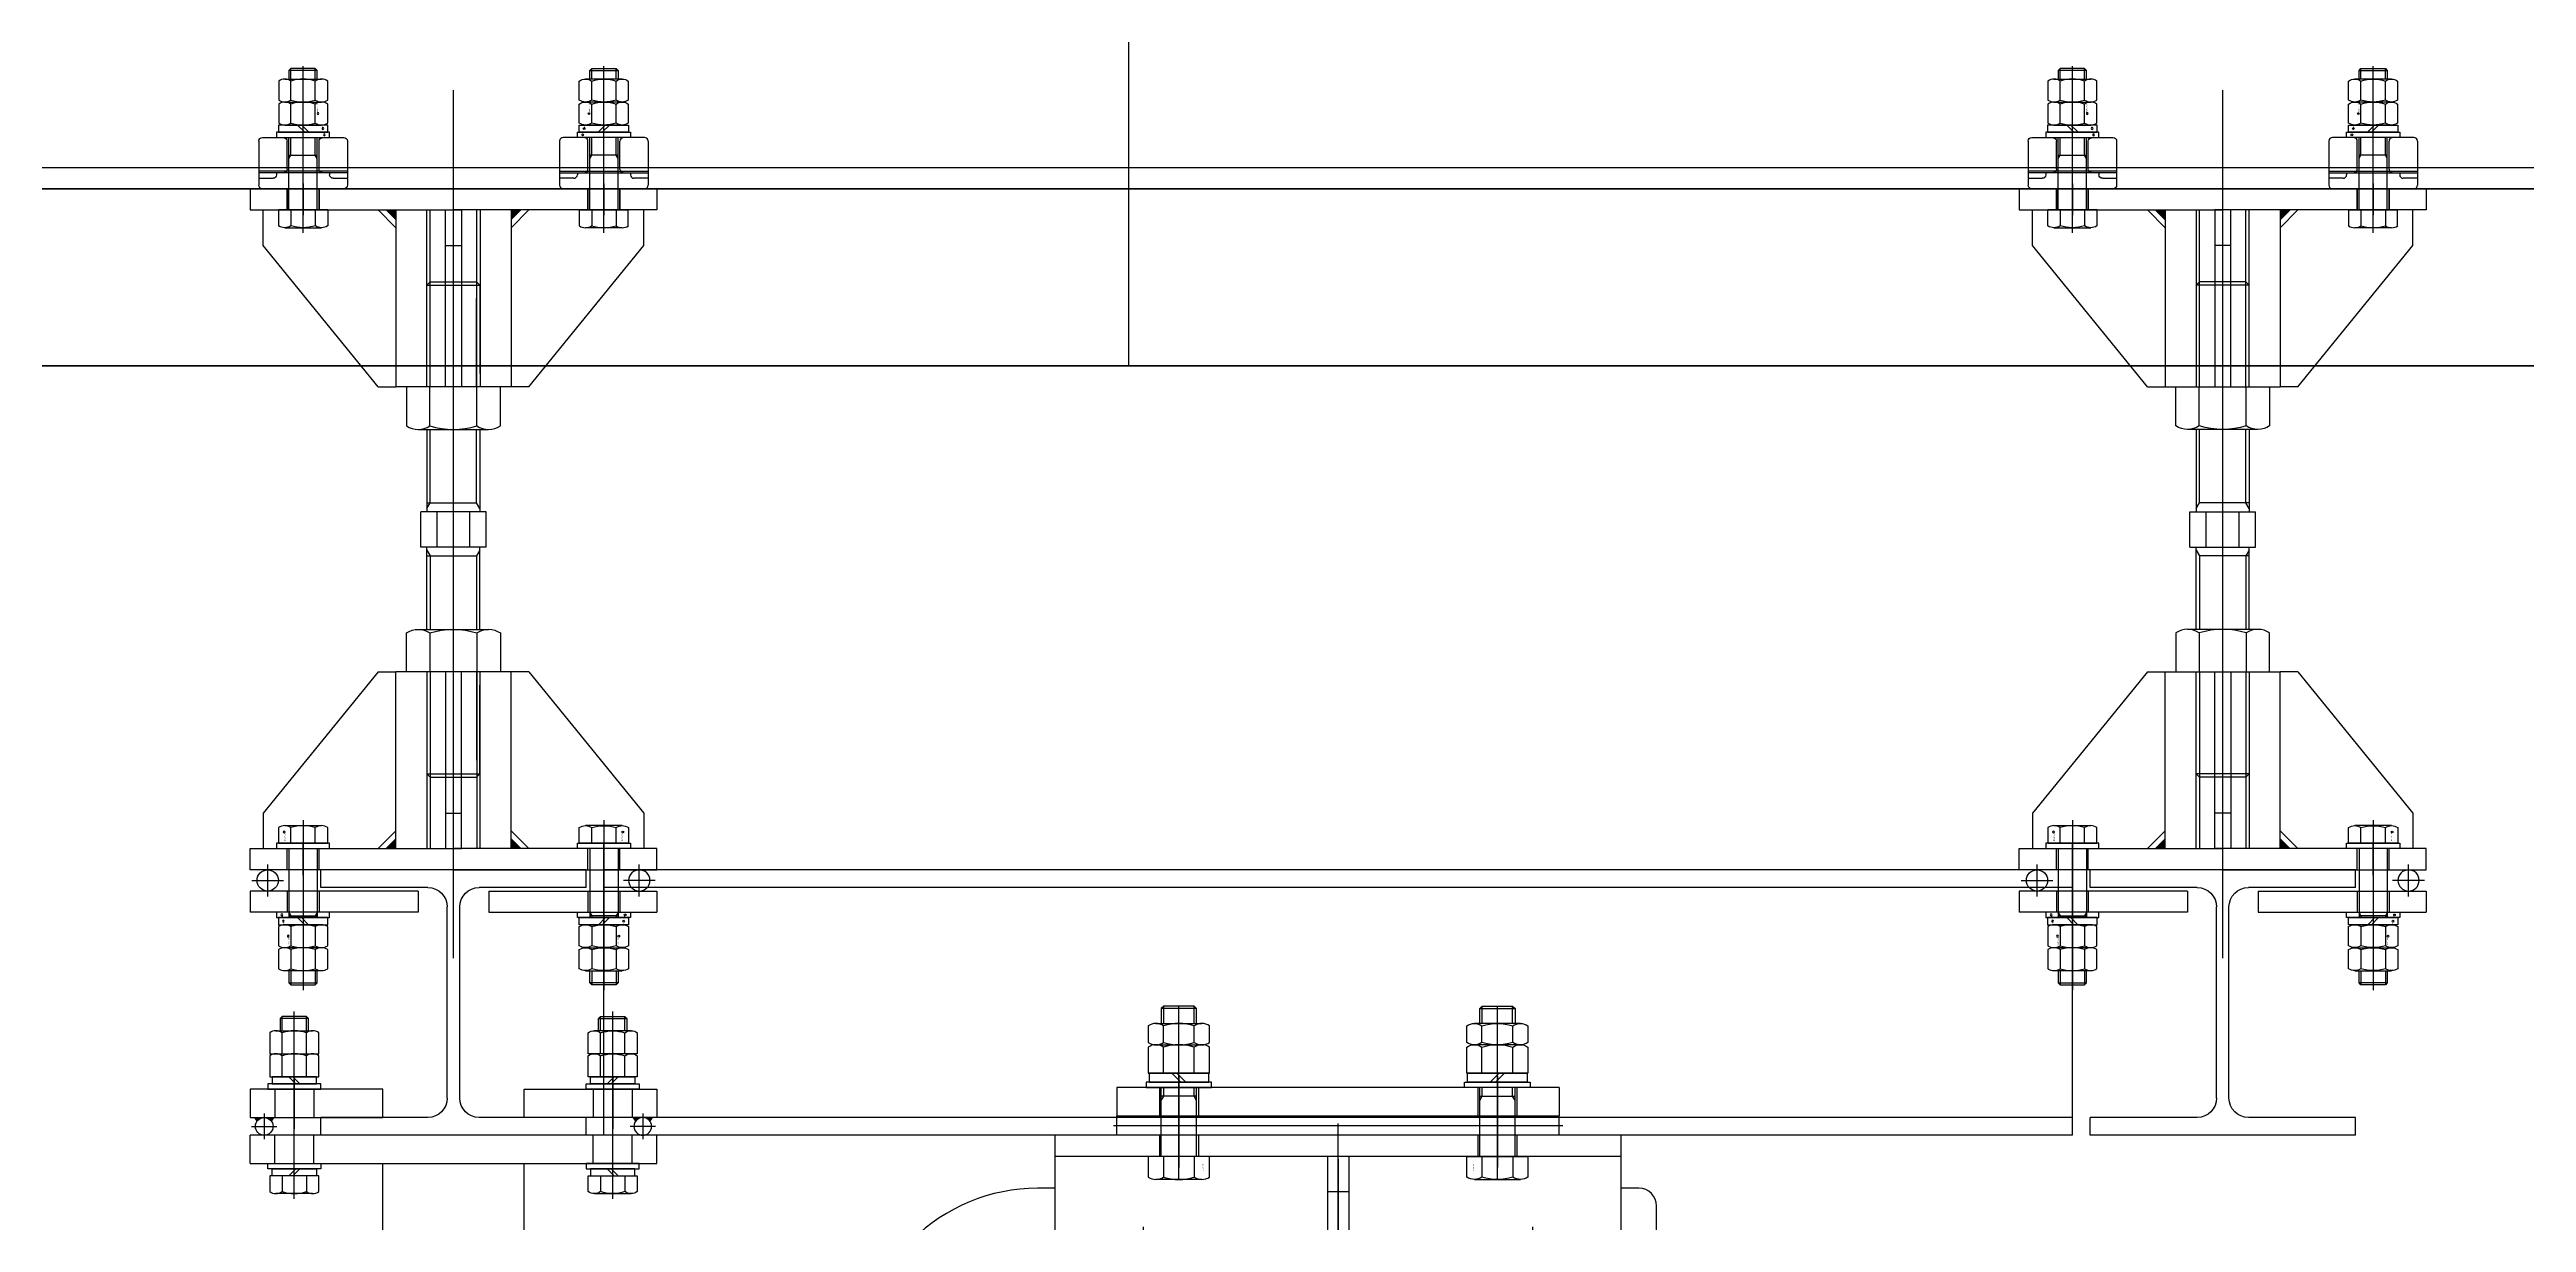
# Model space of a CAD drawing. Header units: millimetres. Extents: x 5349504 to 6791112, y -2212455 to -2153443.
# Drawn here: x 6344409 to 6345809, y -2189508 to -2188845 of the extents above; entities that cross this region are included whole.
import ezdxf
from ezdxf.enums import TextEntityAlignment as Align
from ezdxf.xclip import XClip

# ---------------------------------------------------------------- set-up
doc = ezdxf.new("R2010")
doc.units = ezdxf.units.MM
doc.header["$LTSCALE"] = 400
doc.header["$XCLIPFRAME"] = 2
for name, pattern in [('CEN', [62, 60, -1, 0, -1]), ('CENTER', [50.8, 31.75, -6.35, 6.35, -6.35]), ('HIDDEN', [0.375, 0.25, -0.125])]:
    doc.linetypes.add(name, pattern=pattern)
doc.layers.get('0').update_dxf_attribs({"lineweight": 9})
doc.layers.get('DEFPOINTS').update_dxf_attribs({"color": 140})
for name, color, linetype in [('5ELEV', 5, 'Continuous'), ('CEN', 1, 'CEN'), ('EQUIP', 8, 'Continuous'), ('GRND', 8, 'Continuous')]:
    doc.layers.add(name, color=color, linetype=linetype)
doc.styles.add('AFT', font='')
doc.styles.add('ROTEM_PEMS', font='', dxfattribs={"width": 0.8})
doc.styles.get("Standard").update_dxf_attribs({"font": '현대하모니 L.ttf'})
doc.styles.get('AFT').set_extended_font_data('Gulim')
doc.styles.get('ROTEM_PEMS').set_extended_font_data('Gulim')

# ---------------------------------------------------------------- blocks, each defined once
blk = doc.blocks.new('A$C281F0C79')
for p, q in [((-50, -30), (-50, 80)), ((-50, 80), (270, 80)), ((270, -30), (270, 80)), ((-50, 68), (270, 68)), ((104, 68), (104, -30)), ((116, 68), (116, -30)), ((104, 48), (116, 48)), ((-40, -40), (-50, -30)), ((-40, -40), (260, -40)), ((116, -30), (104, -30)), ((270, -30), (260, -40))]:
    blk.add_line(p, q)
for centre in [(55, 0), (165, 0)]:
    blk.add_circle(centre, 2.5)
at = {"layer": 'EQUIP'}
for p, q in [((20, 86.6), (20, 61.7)), ((110, -47.9), (110, 86.6)), ((200, 86.6), (200, 61.7)), ((9, 80), (9, 68)), ((31, 80), (31, 68)), ((189, 80), (189, 68)), ((211, 80), (211, 68)), ((0, -28.2), (0, 28.2)), ((220, -28.2), (220, 28.2)), ((-13.2, 15), (13.2, 15)), ((-11, -15), (-11, 15)), ((11, -15), (11, 15)), ((206.8, 15), (233.2, 15)), ((209, -15), (209, 15)), ((231, -15), (231, 15)), ((52, 0), (58, 0)), ((55, -3), (55, 3)), ((168, 0), (162, 0)), ((165, -3), (165, 3)), ((-13.2, -15), (13.2, -15)), ((206.8, -15), (233.2, -15))]:
    blk.add_line(p, q, dxfattribs=at)
for centre, start, end in [((0, 15), 0, 180), ((220, 15), 0, 180), ((0, -15), 180, 0), ((220, -15), 180, 0)]:
    blk.add_arc(centre, 11, start, end, dxfattribs=at)
blk = doc.blocks.new('A$C01C558DC')
blk.add_lwpolyline([(9.2, 177), (13.2, 177), (14.2, 176), (14.2, 0), (8.2, 0), (4.2, 6), (4.2, 172)], close=True)
at = {"layer": 'EQUIP'}
for p, q in [((14.2, 142, -0.2), (4.2, 142, -0.2)), ((14.2, 141.2, -0.2), (4.2, 141.2, -0.2)), ((0, 137, -0.2), (18.3, 137, -0.2)), ((14.2, 132.8, -0.2), (4.2, 132.8, -0.2)), ((14.2, 132, -0.2), (4.2, 132, -0.2)), ((14.2, 32, -0.2), (4.2, 32, -0.2)), ((14.2, 31.2, -0.2), (4.2, 31.2, -0.2)), ((0, 27, -0.2), (18.3, 27, -0.2)), ((14.2, 22.8, -0.2), (4.2, 22.8, -0.2)), ((14.2, 22, -0.2), (4.2, 22, -0.2))]:
    blk.add_line(p, q, dxfattribs=at)
blk = doc.blocks.new('A$C5AC649AB')
for p, q in [((110, 615), (100, 615)), ((440, 615), (430, 615)), ((450, 530), (450, 605)), ((220, 520), (440, 520)), ((0, 515), (0, 75)), ((120, 145), (120, 420)), ((120, 415), (126, 415)), ((126, 145), (126, 415)), ((202, 126), (145, 126)), ((202, 120), (202, 126)), ((252, 120), (145, 120)), ((252, 0), (252, 120)), ((75, 0), (252, 0))]:
    blk.add_line(p, q)
for centre, radius in [((70, 45), 6), ((130, 45), 6.01)]:
    blk.add_circle(centre, radius)
for centre, radius, start, end in [((100, 515), 100, 90, 180), ((440, 605), 10, 0, 90), ((220, 420), 100, 90, 180), ((440, 530), 10, 270, 0), ((145, 145), 25, 180, 270), ((145, 145), 19, 180, 270), ((75, 75), 75, 180, 270)]:
    blk.add_arc(centre, radius, start, end)
at = {"layer": 'EQUIP'}
for p, q in [((270, 631.4), (270, 508.7)), ((145, 551.8), (145, 578.2)), ((149, 576), (145, 576)), ((171, 576), (149, 576)), ((175, 576), (171, 576)), ((175, 551.8), (175, 578.2)), ((365, 551.8), (365, 578.2)), ((369, 576), (365, 576)), ((391, 576), (369, 576)), ((395, 576), (391, 576)), ((395, 551.8), (395, 578.2)), ((188.2, 565), (131.8, 565)), ((408.2, 565), (351.8, 565)), ((145, 554), (149, 554)), ((171, 554), (149, 554)), ((171, 554), (175, 554)), ((365, 554), (369, 554)), ((391, 554), (369, 554)), ((391, 554), (395, 554)), ((270, 182.8), (270, 177.2)), ((272.8, 180), (267.2, 180))]:
    blk.add_line(p, q, dxfattribs=at)
blk.add_circle((270, 180), 2.76, dxfattribs=at)
for centre, start, end in [((145, 565), 90, 270), ((175, 565), 270, 90), ((365, 565), 90, 270), ((395, 565), 270, 90)]:
    blk.add_arc(centre, 11, start, end, dxfattribs=at)
at = {"xscale": -1}
blk.add_blockref('A$C01C558DC', (266.2, -22), dxfattribs=at)
blk = doc.blocks.new('A$C3E371383')
at = {"layer": 'EQUIP'}
for p, q in [((0, 242.1), (0, 216.1)), ((0, 242.1), (0, 216.1)), ((2, 244.1), (78, 244.1)), ((2, 244.1), (78, 244.1)), ((80, 242.1), (80, 216.1)), ((80, 242.1), (80, 216.1)), ((6, 224.1), (6, 214.1)), ((14, 224.1), (6, 224.1)), ((10, 228.1), (10, 219.8)), ((66, 224.1), (74, 224.1)), ((70, 228.1), (70, 219.8)), ((74, 224.1), (74, 214.1)), ((5, 214.1), (2, 214.1)), ((5.2, 214.1), (2, 214.1)), ((5, 214.1), (2, 214.1)), ((6, 214.1), (2, 214.1)), ((11, 220.2), (11, 208.1)), ((11, 219.2), (11, 208.1)), ((22, 218.1), (22, 207.6)), ((22, 218.1), (22, 207.6)), ((31, 219.1), (23, 219.1)), ((31, 219.1), (23, 219.1)), ((35, 215.1), (35, 33.1)), ((35, 215.1), (35, 33.1)), ((45, 215.1), (45, 33.1)), ((45, 215.1), (45, 33.1)), ((49, 219.1), (57, 219.1)), ((49, 219.1), (57, 219.1)), ((58, 218.1), (58, 207.6)), ((58, 218.1), (58, 207.6)), ((58, 218.1), (58, 207.6)), ((69, 220.2), (69, 208.1)), ((69, 219.2), (69, 208.1)), ((74, 214.1), (78, 214.1)), ((75, 214.1), (78, 214.1)), ((21.5, 207.1), (12, 207.1)), ((58.5, 207.1), (68, 207.1)), ((11, 27.9), (11, 46.1)), ((21.5, 47.1), (12, 47.1)), ((22, 30.1), (22, 46.6)), ((22, 30.1), (22, 43.6)), ((58, 30.1), (58, 46.6)), ((58, 30.1), (58, 46.6)), ((58, 30.1), (58, 43.6)), ((58.5, 47.1), (68, 47.1)), ((69, 27.9), (69, 46.1)), ((0, 6.1), (0, 32.1)), ((0, 6.1), (0, 32.1)), ((6, 34.1), (2, 34.1)), ((6, 24.1), (6, 34.1)), ((10, 20.1), (10, 28.4)), ((11, 29), (11, 40.1)), ((31, 29.1), (23, 29.1)), ((31, 29.1), (23, 29.1)), ((49, 29.1), (57, 29.1)), ((49, 29.1), (57, 29.1)), ((69, 29), (69, 40.1)), ((70, 20.1), (70, 28.4)), ((74, 34.1), (78, 34.1)), ((74, 24.1), (74, 34.1)), ((80, 6.1), (80, 32.1)), ((80, 6.1), (80, 32.1)), ((14, 24.1), (6, 24.1)), ((66, 24.1), (74, 24.1)), ((2, 4.1), (78, 4.1)), ((2, 4.1), (78, 4.1))]:
    blk.add_line(p, q, dxfattribs=at)
for centre, radius, start, end in [((2, 242.1), 2, 90, 180), ((2, 242.1), 2, 90, 180), ((78, 242.1), 2, 0, 90), ((78, 242.1), 2, 0, 90), ((10, 224.1), 4, 284.4775, 180), ((70, 224.1), 4, 0, 255.5225), ((2, 216.1), 2, 180, 270), ((2, 216.1), 2, 180, 270), ((23, 218.1), 1, 90, 180), ((23, 218.1), 1, 90, 180), ((31, 215.1), 4, 0, 90), ((31, 215.1), 4, 0, 90), ((49, 215.1), 4, 90, 180), ((49, 215.1), 4, 90, 180), ((57, 218.1), 1, 0, 90), ((57, 218.1), 1, 0, 90), ((57, 218.1), 1, 0, 90), ((57, 218.1), 1, 0, 90), ((78, 216.1), 2, 270, 0), ((78, 216.1), 2, 270, 0), ((78, 216.1), 2, 270, 0), ((78, 216.1), 2, 270, 0), ((12, 208.1), 1, 180, 270), ((21.5, 207.6), 0.5, 270, 0), ((21.5, 207.6), 0.5, 270, 0), ((58.5, 207.6), 0.5, 180, 270), ((58.5, 207.6), 0.5, 180, 270), ((58.5, 207.6), 0.5, 180, 270), ((68, 208.1), 1, 270, 0), ((12, 46.1), 1, 90, 180), ((21.5, 46.6), 0.5, 0, 90), ((58.5, 46.6), 0.5, 90, 180), ((68, 46.1), 1, 0, 90), ((2, 32.1), 2, 90, 180), ((2, 32.1), 2, 90, 180), ((23, 30.1), 1, 180, 270), ((23, 30.1), 1, 180, 270), ((31, 33.1), 4, 270, 0), ((31, 33.1), 4, 270, 0), ((49, 33.1), 4, 180, 270), ((49, 33.1), 4, 180, 270), ((57, 30.1), 1, 270, 0), ((57, 30.1), 1, 270, 0), ((78, 32.1), 2, 0, 90), ((78, 32.1), 2, 0, 90), ((10, 24.1), 4, 180, 75.5225), ((70, 24.1), 4, 104.4775, 0), ((2, 6.1), 2, 180, 270), ((2, 6.1), 2, 180, 270), ((78, 6.1), 2, 270, 0), ((78, 6.1), 2, 270, 0)]:
    blk.add_arc(centre, radius, start, end, dxfattribs=at)
blk = doc.blocks.new('A$C48CE418A')
at = {"elevation": -3}
blk.add_lwpolyline([(166, 14.3), (166, 23.3), (6, 23.3), (6, 14.3), (0, 14.3), (0, 4.3), (176, 4.3), (176, 14.3)], close=True, dxfattribs=at)
at = {"layer": 'EQUIP'}
for p, q in [((28.5, 23.3, -3.4), (28.5, 4.3, -0.4)), ((34, 27.5, -3.4), (34, 0, -0.4)), ((39.5, 23.3, -3.4), (39.5, 4.3, -0.4)), ((138.5, 23.3, -3.4), (138.5, 4.3, -0.4)), ((144, 27.5, -3.4), (144, 0, -0.4)), ((149.5, 23.3, -3.4), (149.5, 4.3, -0.4))]:
    blk.add_line(p, q, dxfattribs=at)
blk = doc.blocks.new('A$C02632C7B')
at = {"xscale": -1}
blk.add_blockref('A$C5AC649AB', (450, 129.6), dxfattribs=at)
at = {"xscale": -1, "rotation": 90}
blk.add_blockref('A$C48CE418A', (223.3, 278.6, 3), dxfattribs=at)
at = {"layer": 'EQUIP', "color": 7, "linetype": 'Continuous', "extrusion": (0, 0, -1), "xscale": -1, "zscale": -1}
blk.add_blockref('A$C3E371383', (-140, 65.6), dxfattribs=at)
blk = doc.blocks.new('A$C261B20C5')
for p, q in [((17, 35.4), (17, 24.4)), ((17, 35.4), (267, 35.4)), ((267, 35.4), (267, 24.4)), ((267, 24.4), (17, 24.4)), ((17, 8.4), (17, 24.4)), ((267, 8.4), (267, 24.4)), ((17, 8.4), (267, 8.4))]:
    blk.add_line(p, q)
at = {"layer": 'EQUIP'}
for p, q in [((269, 29.9), (15, 29.9)), ((52, 2), (52, 30.8)), ((232, 2), (232, 30.8)), ((41, 8.4), (41, 24.4)), ((63, 8.4), (63, 24.4)), ((221, 8.4), (221, 24.4)), ((243, 8.4), (243, 24.4))]:
    blk.add_line(p, q, dxfattribs=at)
blk = doc.blocks.new('A$C706B51AC')
for p, q in [((31.5, 88.1, -30), (5.5, 88.1, -30)), ((8.5, 96.6), (28.5, 96.6)), ((9.8, 77.4, -30), (9.8, 86.8, -30)), ((27.2, 77.4, -30), (27.2, 86.8, -30)), ((31.5, 76.1, -30), (5.5, 76.1, -30)), ((31.5, 76.1, -30), (5.5, 76.1, -30)), ((9.8, 60.1, -30), (9.8, 74.8, -30)), ((27.2, 60.1, -30), (27.2, 74.8, -30)), ((19.6, 60.1, -30), (14.5, 55, -30)), ((22.5, 60.1, -30), (17.4, 55, -30)), ((8.5, 13), (8.5, 52, -30)), ((8.5, 47), (28.5, 47)), ((28.5, 13), (28.5, 52, -30)), ((9.8, 13), (9.8, 1.3)), ((27.2, 13), (27.2, 1.3)), ((5.5, 0), (31.5, 0))]:
    blk.add_line(p, q)
blk.add_lwpolyline([(8.5, 88.1), (8.5, 96.6), (9.9, 98), (27.1, 98), (28.5, 96.6), (28.5, 88.1)])
for points in [[(35.8, 77.4, -0.309401), (27.2, 77.4, -0.154701), (9.8, 77.4, -0.309401), (1.2, 77.4), (1.2, 86.8, -0.309401), (9.8, 86.8, -0.154701), (27.2, 86.8, -0.309401), (35.8, 86.8)], [(35.8, 60.1), (1.2, 60.1), (1.2, 74.8, -0.309401), (9.8, 74.8, -0.154701), (27.2, 74.8, -0.309401), (35.8, 74.8)], [(1.2, 13), (35.8, 13), (35.8, 1.3, -0.309401), (27.2, 1.3, -0.154701), (9.8, 1.3, -0.309401), (1.2, 1.3)]]:
    blk.add_lwpolyline(points, format="xyb", close=True)
for points in [[(1.6, 55), (1.6, 60.1), (35.4, 60.1), (35.4, 55)], [(0, 52), (0, 55), (37, 55), (37, 52)]]:
    blk.add_lwpolyline(points, close=True)
at = {"layer": 'EQUIP'}
for p, q in [((9.9, 88.1, -30), (9.9, 98)), ((18.5, 0), (18.5, 98)), ((27.1, 88.1, -30), (27.1, 98))]:
    blk.add_line(p, q, dxfattribs=at)
for points in [[(8.5, 44.7), (9.9, 47), (9.9, 52)], [(28.5, 44.7), (27.1, 47), (27.1, 52)]]:
    blk.add_lwpolyline(points, dxfattribs=at)
at = {"layer": 'EQUIP', "color": 4, "style": 'AFT'}
blk.add_text('M20X2.5-80L', height=0.6, rotation=90, dxfattribs=at).set_placement((5, 4.7), align=Align.MIDDLE_LEFT)
blk = doc.blocks.new('MCLBM1')
at = {"layer": 'EQUIP', "color": 0}
blk.add_circle((0, 0), 0.5, dxfattribs=at)
at = {"flags": 10}
blk.add_attdef('BM', text='', height=0.5, dxfattribs=at).set_placement((0, 0), align=Align.MIDDLE)
at = {"flags": 9}
for tag, p in [('SPEC', (0, -3)), ('WEIGHT', (0, -6)), ('NAME', (0, -1)), ('ENAME', (0, -2)), ('MATERIAL', (0, -4)), ('REMARK', (0, -5)), ('PRICE', (0, -7)), ('USER1', (0, -8)), ('USER2', (0, -9)), ('USER3', (0, -10)), ('USER4', (0, -11)), ('USER5', (0, -12)), ('USER6', (0, -13))]:
    blk.add_attdef(tag, p, '', height=0.5, dxfattribs=at)
blk = doc.blocks.new('A$C0EFE6CB8')
for p, q in [((33.3, 30.9, -7.7), (49.3, 30.9, -7.7)), ((51.7, 26, -7.7), (30.9, 26, -7.7)), ((34.4, 14.1, -7.7), (34.4, 24.9, -7.7)), ((48.2, 14.1, -7.7), (48.2, 24.9, -7.7)), ((51.7, 13, -7.7), (30.9, 13, -7.7)), ((51.7, 13, -7.7), (30.9, 13, -7.7)), ((34.4, 1.1, -7.7), (34.4, 11.9, -7.7)), ((48.2, 1.1, -7.7), (48.2, 11.9, -7.7)), ((16.3, -9, -7.7), (16.3, -34, -7.7)), ((64.3, -7, -7.7), (18.3, -7, -7.7)), ((51.7, 0, -7.7), (30.9, 0, -7.7)), ((42.1, 0, -7.7), (38.1, -4, -7.7)), ((44.4, 0, -7.7), (40.4, -4, -7.7)), ((66.3, -9, -7.7), (66.3, -34, -7.7)), ((64.3, -36, -7.7), (18.3, -36, -7.7)), ((27.4, -48, -7.7), (27.4, -56.9, -7.7)), ((27.4, -48, -7.7), (55.1, -48, -7.7)), ((34.4, -48, -7.7), (34.4, -56.9, -7.7)), ((48.2, -48, -7.7), (48.2, -56.9, -7.7)), ((55.1, -56.9, -7.7), (55.1, -48, -7.7)), ((51.7, -58, -7.7), (30.9, -58, -7.7))]:
    blk.add_line(p, q)
at = {"elevation": -7.7}
blk.add_lwpolyline([(33.3, 26), (33.3, 30.9), (34.4, 32), (48.2, 32), (49.3, 30.9), (49.3, 26)], dxfattribs=at)
for points in [[(55.1, 14.1, -0.309401), (48.2, 14.1, -0.154701), (34.4, 14.1, -0.309401), (27.4, 14.1), (27.4, 24.9, -0.309401), (34.4, 24.9, -0.154701), (48.2, 24.9, -0.309401), (55.1, 24.9)], [(55.1, 1.1, -0.309401), (48.2, 1.1, -0.154701), (34.4, 1.1, -0.309401), (27.4, 1.1), (27.4, 11.9, -0.309401), (34.4, 11.9, -0.154701), (48.2, 11.9, -0.309401), (55.1, 11.9)]]:
    blk.add_lwpolyline(points, format="xyb", close=True, dxfattribs=at)
for points in [[(26.3, -7), (26.3, -4), (56.3, -4), (56.3, -7)], [(27.3, -4), (27.3, 0), (55.3, 0), (55.3, -4)]]:
    blk.add_lwpolyline(points, close=True, dxfattribs=at)
for centre, radius, start, end in [((18.3, -9, -7.7), 2, 90, 180), ((64.3, -9, -7.7), 2, 0, 90), ((18.3, -34, -7.7), 2, 180, 270), ((64.3, -34, -7.7), 2, 270, 0), ((30.9, -51.9, -7.7), 6.13, 235.6158, 304.3842), ((41.3, -35.1, -7.7), 22.9, 252.412, 287.588), ((51.7, -51.9, -7.7), 6.13, 235.6158, 304.3842)]:
    blk.add_arc(centre, radius, start, end)
at = {"layer": 'EQUIP'}
for p, q in [((34.4, 26, -7.7), (34.4, 32, -7.7)), ((41.3, -61, -15.4), (41.3, 33.4, -15.4)), ((48.2, 26, -7.7), (48.2, 32, -7.7)), ((33.3, -48, -7.7), (33.3, -7, -15.4)), ((34.4, -17, -15.4), (34.4, -7, -15.4)), ((48.2, -17, -15.4), (48.2, -7, -15.4)), ((49.3, -48, -7.7), (49.3, -7, -15.4)), ((16.3, -26.1, -7.7), (66.3, -26.1, -7.7)), ((16.3, -26.9, -7.7), (66.3, -26.9, -7.7)), ((26.3, -26.9, -7.7), (26.3, -28.1, -7.7)), ((33.3, -18.9, -15.4), (34.4, -17, -15.4)), ((49.3, -17, -15.4), (33.3, -17, -15.4)), ((49.3, -18.9, -15.4), (48.2, -17, -15.4)), ((56.3, -26.9, -7.7), (56.3, -28.1, -7.7)), ((24.3, -30.1, -7.7), (16.3, -30.1, -7.7)), ((32.3, -48, -7.7), (32.3, -36, -15.4)), ((50.3, -48, -7.7), (50.3, -36, -15.4)), ((66.3, -30.1, -7.7), (58.3, -30.1, -7.7))]:
    blk.add_line(p, q, dxfattribs=at)
at = {"layer": 'EQUIP', "linetype": 'ByBlock'}
for p, q in [((32.3, -24.9, -7.7), (32.3, -9.1, -7.7)), ((50.3, -24.9, -7.7), (50.3, -9.1, -7.7))]:
    blk.add_line(p, q, dxfattribs=at)
at = {"layer": 'EQUIP'}
for centre, start, end in [((30.3, -9.1, -7.7), 0, 83), ((52.3, -9.1, -7.7), 97, 180), ((30.3, -24.9, -7.7), 277, 0), ((52.3, -24.9, -7.7), 180, 263), ((24.3, -28.1, -7.7), 270, 0), ((58.3, -28.1, -7.7), 180, 270)]:
    blk.add_arc(centre, 2, start, end, dxfattribs=at)
at = {"layer": 'EQUIP', "rotation": 90}
for p in [(32.9, 6.5, -7.7), (29.3, -5.5, -7.7), (30.1, -2, -7.7)]:
    blk.add_blockref('MCLBM1', p, dxfattribs=at)
at = {"layer": 'EQUIP', "color": 4, "style": 'ROTEM_PEMS'}
for s, p in [('M16(Type 2)', (33.2, 7.1, -7.7)), ('16', (29.6, -4.9, -7.7)), ('16', (30.4, -1.4, -7.7))]:
    blk.add_text(s, height=0.6, rotation=90, dxfattribs=at).set_placement(p, align=Align.MIDDLE_LEFT)
blk = doc.blocks.new('A$C0DA42FB1')
for p, q in [((-122.5, 129), (-122.5, 149)), ((-57.5, 149), (-47.5, 139)), ((27.5, 149), (17.5, 139)), ((92.5, 129), (92.5, 149)), ((-57.5, 49), (-122.5, 129)), ((27.5, 49), (92.5, 129)), ((-57.5, 49), (-47.5, 49)), ((27.5, 49), (17.5, 49))]:
    blk.add_line(p, q)
for points in [[(-15, 161), (-130, 161), (-130, 149), (-15, 149)], [(-15, 161), (100, 161), (100, 149), (-15, 149)]]:
    blk.add_lwpolyline(points)
for points in [[(-47.5, 149), (-53.5, 149), (-47.5, 143)], [(17.5, 149), (17.5, 143), (23.5, 149)]]:
    blk.add_solid(points)
at = {"layer": 'EQUIP'}
for p, q in [((-109, 161), (-109, 149)), ((-100, 164), (-100, 146)), ((-91, 161), (-91, 149)), ((61, 161), (61, 149)), ((70, 164), (70, 146)), ((79, 161), (79, 149)), ((-47.5, 149), (-47.5, 49)), ((17.5, 149), (17.5, 49)), ((-10.5, 129), (-19.5, 129)), ((-47.5, 49), (17.5, 49)), ((-41, 49), (11, 49))]:
    blk.add_line(p, q, dxfattribs=at)
at = {"layer": 'EQUIP', "color": 3, "linetype": 'HIDDEN'}
for p, q in [((-30, 149), (-30, 49)), ((-28.1, 49), (-28.1, 149)), ((-1.9, 49), (-1.9, 149)), ((0, 49), (0, 149))]:
    blk.add_line(p, q, dxfattribs=at)
at = {"layer": 'EQUIP'}
blk.add_lwpolyline([(-19.5, 49), (-10.5, 49), (-10.5, 149), (-19.5, 149)], close=True, dxfattribs=at)
at = {"layer": 'EQUIP', "xscale": -1}
blk.add_blockref('A$C0EFE6CB8', (-58.7, 197, 7.7), dxfattribs=at)
at = {"layer": 'EQUIP'}
blk.add_blockref('A$C0EFE6CB8', (28.7, 197, 7.7), dxfattribs=at)
blk = doc.blocks.new('A$C10BF2581')
for p, q in [((0, 27), (95, 27)), ((0, 15), (0, 27)), ((0, 15), (95, 15)), ((95, 15), (95, 27))]:
    blk.add_line(p, q)
at = {"layer": 'EQUIP'}
for p, q in [((65, 11), (65, 31)), ((56, 15), (56, 27)), ((74, 15), (74, 27)), ((85, 18), (85, 0)), ((94, 9), (76, 9))]:
    blk.add_line(p, q, dxfattribs=at)
blk.add_circle((85, 9), 6, dxfattribs=at)
blk = doc.blocks.new('A$C79D536DA')
for p, q in [((25.4, 93), (4.6, 93)), ((8.1, 83), (8.1, 91.9)), ((21.9, 83), (21.9, 91.9)), ((7, 80), (7, 41)), ((23, 80), (23, 41)), ((23, 42), (7, 42)), ((4.6, 37), (25.4, 37)), ((8.1, 35.9), (8.1, 25.1)), ((11.9, 37), (15.9, 41)), ((14.1, 37), (18.1, 41)), ((21.9, 35.9), (21.9, 25.1)), ((4.6, 24), (25.4, 24)), ((4.6, 24), (25.4, 24)), ((8.1, 22.9), (8.1, 12.1)), ((21.9, 22.9), (21.9, 12.1)), ((4.6, 11), (25.4, 11)), ((23, 4.1), (7, 4.1))]:
    blk.add_line(p, q)
for points in [[(28.9, 83), (1.1, 83), (1.1, 91.9, -0.309401), (8.1, 91.9, -0.154701), (21.9, 91.9, -0.309401), (28.9, 91.9)], [(1.1, 35.9, -0.309401), (8.1, 35.9, -0.154701), (21.9, 35.9, -0.309401), (28.9, 35.9), (28.9, 25.1, -0.309401), (21.9, 25.1, -0.154701), (8.1, 25.1, -0.309401), (1.1, 25.1)], [(1.1, 22.9, -0.309401), (8.1, 22.9, -0.154701), (21.9, 22.9, -0.309401), (28.9, 22.9), (28.9, 12.1, -0.309401), (21.9, 12.1, -0.154701), (8.1, 12.1, -0.309401), (1.1, 12.1)]]:
    blk.add_lwpolyline(points, format="xyb", close=True)
for points in [[(30, 83), (30, 80), (0, 80), (0, 83)], [(30, 44), (30, 41), (0, 41), (0, 44)], [(29, 41), (29, 37), (1, 37), (1, 41)]]:
    blk.add_lwpolyline(points, close=True)
blk.add_lwpolyline([(23, 11), (23, 4.1), (21.9, 3), (8.1, 3), (7, 4.1), (7, 11)])
at = {"layer": 'EQUIP'}
for p, q in [((15, 96), (15, 0)), ((8.1, 11), (8.1, 3)), ((21.9, 11), (21.9, 3))]:
    blk.add_line(p, q, dxfattribs=at)
for points in [[(7, 43.9), (8.1, 42), (8.1, 41)], [(23, 43.9), (21.9, 42), (21.9, 41)]]:
    blk.add_lwpolyline(points, dxfattribs=at)
at = {"layer": 'EQUIP', "rotation": 270}
for p in [(25.7, 89.4), (27, 42.5), (23.4, 30.5), (26.2, 39)]:
    blk.add_blockref('MCLBM1', p, dxfattribs=at)
at = {"layer": 'EQUIP', "color": 4, "style": 'ROTEM_PEMS'}
for s, p in [('M16X2-100L', (25.4, 88.8)), ('M16(Type 2)', (23.1, 29.9)), ('16', (25.9, 38.4)), ('16', (26.7, 41.9))]:
    blk.add_text(s, height=0.6, rotation=270, dxfattribs=at).set_placement(p, align=Align.MIDDLE_LEFT)
blk = doc.blocks.new('A$C126E1251')
for p, q in [((-42.5, 112), (-107.5, 32)), ((-42.5, 112), (-32.5, 112)), ((42.5, 112), (32.5, 112)), ((42.5, 112), (107.5, 32)), ((-107.5, 32), (-107.5, 12)), ((107.5, 32), (107.5, 12)), ((-42.5, 12), (-32.5, 22)), ((42.5, 12), (32.5, 22))]:
    blk.add_line(p, q)
for points in [[(0, 0), (-115, 0), (-115, 12), (0, 12)], [(0, 0), (115, 0), (115, 12), (0, 12)]]:
    blk.add_lwpolyline(points)
for points in [[(-32.5, 12), (-38.5, 12), (-32.5, 18)], [(32.5, 12), (32.5, 18), (38.5, 12)]]:
    blk.add_solid(points)
at = {"layer": 'EQUIP'}
for p, q in [((-32.5, 12), (-32.5, 112)), ((-32.5, 112), (32.5, 112)), ((-26, 112), (26, 112)), ((32.5, 12), (32.5, 112)), ((4.5, 32), (-4.5, 32)), ((-85, -3), (-85, 15)), ((85, -3), (85, 15)), ((-94, 0), (-94, 12)), ((-76, 0), (-76, 12)), ((76, 0), (76, 12)), ((94, 0), (94, 12))]:
    blk.add_line(p, q, dxfattribs=at)
at = {"layer": 'EQUIP', "color": 3, "linetype": 'HIDDEN'}
for p, q in [((-15, 12), (-15, 112)), ((-13.1, 112), (-13.1, 12)), ((13.1, 112), (13.1, 12)), ((15, 112), (15, 12))]:
    blk.add_line(p, q, dxfattribs=at)
at = {"layer": 'EQUIP'}
blk.add_lwpolyline([(-4.5, 112), (4.5, 112), (4.5, 12), (-4.5, 12)], close=True, dxfattribs=at)
blk = doc.blocks.new('A$C0537703B')
at = {"color": 1, "linetype": 'CENTER'}
blk.add_line((53.1, 20), (53.1, 590), dxfattribs=at)
for p, q in [((26.6, 423.6), (26.6, 467.5)), ((79.7, 423.6), (79.7, 467.5)), ((93, 419.5), (13.3, 419.5)), ((23.1, 419.5), (23.1, 326.5)), ((83.1, 419.5), (83.1, 326.5)), ((83.1, 336.5), (26.9, 336.5)), ((16.1, 286.5), (16.1, 326.5)), ((16.1, 326.5), (90.1, 326.5)), ((34.6, 286.5), (34.6, 326.5)), ((71.6, 286.5), (71.6, 326.5)), ((90.1, 286.5), (90.1, 326.5)), ((16.1, 286.5), (90.1, 286.5)), ((23.1, 193.5), (23.1, 286.5)), ((83.1, 193.5), (83.1, 286.5)), ((83.1, 276.5), (26.9, 276.5)), ((93, 193.5), (13.3, 193.5)), ((26.6, 189.4), (26.6, 145.5)), ((79.7, 189.4), (79.7, 145.5))]:
    blk.add_line(p, q)
for points in [[(106.2, 467.5), (106.2, 423.6, -0.309401), (79.7, 423.6, -0.154701), (26.6, 423.6, -0.309401), (0, 423.6), (0, 467.5), (106.2, 467.5)], [(106.2, 145.5), (106.2, 189.4, 0.309401), (79.7, 189.4, 0.154701), (26.6, 189.4, 0.309401), (0, 189.4), (0, 145.5), (106.2, 145.5)]]:
    blk.add_lwpolyline(points, format="xyb")
at = {"layer": 'EQUIP', "linetype": 'HIDDEN'}
for p, q in [((26.9, 586.5), (23.1, 582.7)), ((23.1, 582.7), (23.1, 467.5)), ((83.1, 582.7), (23.1, 582.7)), ((26.9, 467.5), (26.9, 586.5)), ((79.3, 586.5), (26.9, 586.5)), ((79.3, 467.5), (79.3, 586.5)), ((83.1, 582.7), (79.3, 586.5)), ((83.1, 467.5), (83.1, 582.7)), ((23.1, 30.3), (23.1, 145.5)), ((26.9, 145.5), (26.9, 26.5)), ((79.3, 145.5), (79.3, 26.5)), ((83.1, 145.5), (83.1, 30.3)), ((83.1, 30.3), (23.1, 30.3)), ((26.9, 26.5), (23.1, 30.3)), ((83.1, 30.3), (79.3, 26.5)), ((79.3, 26.5), (26.9, 26.5))]:
    blk.add_line(p, q, dxfattribs=at)
at = {"layer": 'EQUIP'}
for p, q in [((1.1, 467.5), (105.1, 467.5)), ((1.1, 145.5), (105.1, 145.5))]:
    blk.add_line(p, q, dxfattribs=at)
for points in [[(23.1, 330), (26.9, 336.5), (26.9, 419.5)], [(83.1, 330), (79.3, 336.5), (79.3, 419.5)], [(23.1, 283.1), (26.9, 276.5), (26.9, 193.5)], [(83.1, 283.1), (79.3, 276.5), (79.3, 193.5)]]:
    blk.add_lwpolyline(points, dxfattribs=at)
blk = doc.blocks.new('A$C62DD5DD5')
at = {"elevation": 0}
blk.add_lwpolyline([(0, 6.4), (75, 6.4), (75, 22.4), (0, 22.4)], close=True, dxfattribs=at)
blk.add_circle((67, 27.4), 5)
for points in [[(62.7, 24.8), (61.1, 22.4), (65.9, 22.4)], [(71.3, 24.8), (72.9, 22.4), (68.1, 22.4)]]:
    blk.add_solid(points)
at = {"layer": 'EQUIP'}
for p, q in [((50, 0), (50, 28.8)), ((67, 20.2), (67, 34.6)), ((39, 6.4), (39, 22.4)), ((74.2, 27.4), (59.8, 27.4)), ((61, 6.4), (61, 22.4))]:
    blk.add_line(p, q, dxfattribs=at)
blk = doc.blocks.new('A$C0CBC5AFB')
for p, q in [((23, 101.9), (7, 101.9)), ((4.6, 95), (25.4, 95)), ((8.1, 82), (8.1, 93.9)), ((21.9, 82), (21.9, 93.9)), ((4.6, 82), (25.4, 82)), ((8.1, 69), (8.1, 80.9)), ((21.9, 69), (21.9, 80.9)), ((11.9, 69), (15.9, 65)), ((14.1, 69), (18.1, 65)), ((11.9, 13), (15.9, 17)), ((14.1, 13), (18.1, 17)), ((25.4, 3), (4.6, 3)), ((8.1, 13), (8.1, 4.1)), ((21.9, 13), (21.9, 4.1))]:
    blk.add_line(p, q)
at = {"color": 2}
for p, q in [((8.1, 95), (8.1, 103)), ((21.9, 95), (21.9, 103))]:
    blk.add_line(p, q, dxfattribs=at)
blk.add_lwpolyline([(23, 95), (23, 101.9), (21.9, 103), (8.1, 103), (7, 101.9), (7, 95)])
for points in [[(1.1, 82), (28.9, 82), (28.9, 93.9, 0.309401), (21.9, 93.9, 0.154701), (8.1, 93.9, 0.309401), (1.1, 93.9)], [(1.1, 69), (28.9, 69), (28.9, 80.9, 0.309401), (21.9, 80.9, 0.154701), (8.1, 80.9, 0.309401), (1.1, 80.9)], [(28.9, 13), (1.1, 13), (1.1, 4.1, 0.309401), (8.1, 4.1, 0.154701), (21.9, 4.1, 0.309401), (28.9, 4.1)]]:
    blk.add_lwpolyline(points, format="xyb", close=True)
for points in [[(30, 62), (30, 65), (0, 65), (0, 62)], [(27.5, 65), (27.5, 69), (2.5, 69), (2.5, 65)], [(30, 20), (30, 17), (0, 17), (0, 20)], [(27.5, 17), (27.5, 13), (2.5, 13), (2.5, 17)]]:
    blk.add_lwpolyline(points, close=True)
at = {"layer": 'EQUIP'}
blk.add_line((15, 0), (15, 106), dxfattribs=at)
blk = doc.blocks.new('BL-EQ-SECT_1_20230313')
at = {"layer": 'EQUIP'}
for p, q in [((24182.7, 11817.6), (24182.7, 12308.4)), ((25182.7, 11817.6), (25182.7, 12308.4)), ((24107.7, 11867.6), (25097.7, 11867.6)), ((24107.7, 11857.6), (24107.7, 11867.6)), ((24257.7, 11857.6), (24257.7, 11867.6)), ((24267.7, 11717.6), (24267.7, 11867.6)), ((25097.7, 11717.6), (25097.7, 11867.6)), ((25107.7, 11857.6), (25107.7, 11867.6)), ((25107.7, 11867.6), (25257.7, 11867.6)), ((25257.7, 11857.6), (25257.7, 11867.6)), ((24107.7, 11857.6), (24168.2, 11857.6)), ((24179.2, 11738.6), (24179.2, 11846.6)), ((24186.2, 11738.6), (24186.2, 11846.6)), ((24197.2, 11857.6), (24257.7, 11857.6)), ((24267.7, 11857.6), (25097.7, 11857.6)), ((25107.7, 11857.6), (25168.2, 11857.6)), ((25179.2, 11738.6), (25179.2, 11846.6)), ((25186.2, 11738.6), (25186.2, 11846.6)), ((25197.2, 11857.6), (25257.7, 11857.6)), ((24107.7, 11727.6), (24168.2, 11727.6)), ((24107.7, 11717.6), (24107.7, 11727.6)), ((24197.2, 11727.6), (24257.7, 11727.6)), ((24257.7, 11717.6), (24257.7, 11727.6)), ((24267.7, 11727.6), (25097.7, 11727.6)), ((25107.7, 11717.6), (25107.7, 11727.6)), ((25107.7, 11727.6), (25168.2, 11727.6)), ((25197.2, 11727.6), (25257.7, 11727.6)), ((25257.7, 11717.6), (25257.7, 11727.6)), ((24107.7, 11717.6), (24257.7, 11717.6)), ((24267.7, 11717.6), (25297.7, 11717.6)), ((25067.7, 11701.6), (25067.7, 11717.6)), ((25081.7, 11701.6), (25081.7, 11717.6)), ((25092.7, 11701.6), (25092.7, 11717.6)), ((25103.7, 11701.6), (25103.7, 11717.6)), ((25261.7, 11701.6), (25261.7, 11717.6)), ((25272.7, 11701.6), (25272.7, 11717.6)), ((25283.7, 11701.6), (25283.7, 11717.6)), ((25297.7, 11701.6), (25297.7, 11717.6)), ((25297.7, 11701.6), (25067.7, 11701.6)), ((25142.7, 11567.6), (25142.7, 11701.6)), ((25222.7, 11567.6), (25222.7, 11701.6))]:
    blk.add_line(p, q, dxfattribs=at)
for centre, start, end in [((24168.2, 11846.6), 0, 90), ((24197.2, 11846.6), 90, 180), ((25168.2, 11846.6), 0, 90), ((25197.2, 11846.6), 90, 180), ((24168.2, 11738.6), 270, 360), ((24197.2, 11738.6), 180, 270), ((25168.2, 11738.6), 270, 360), ((25197.2, 11738.6), 180, 270)]:
    blk.add_arc(centre, 11, start, end, dxfattribs=at)
at = {"layer": 'EQUIP', "xscale": -1}
for name, p in [('A$C0DA42FB1', (24167.7, 12091.6)), ('A$C126E1251', (24182.7, 11867.6)), ('A$C79D536DA', (24112.7, 11799.6)), ('A$C79D536DA', (25112.7, 11799.6)), ('A$C706B51AC', (24611.2, 11692.6)), ('A$C0CBC5AFB', (25287.7, 11681.6))]:
    blk.add_blockref(name, p, dxfattribs=at)
at = {"layer": 'EQUIP'}
for name, p in [('A$C0DA42FB1', (25197.7, 12091.6)), ('A$C126E1251', (25182.7, 11867.6)), ('A$C79D536DA', (24252.7, 11799.6)), ('A$C79D536DA', (25252.7, 11799.6)), ('A$C706B51AC', (24754.2, 11692.6)), ('A$C0CBC5AFB', (25077.7, 11681.6)), ('A$C281F0C79', (24572.7, 11637.6)), ('A$C02632C7B', (24502.7, 10943))]:
    blk.add_blockref(name, p, dxfattribs=at)
at = {"layer": 'EQUIP', "yscale": 0.5, "zscale": 0.5}
for p, xscale in [((24209.3, 11906.8), -0.5), ((25156.2, 11906.8), 0.5)]:
    blk.add_blockref('A$C0537703B', p, dxfattribs=dict(at, xscale=xscale))
at = {"layer": 'EQUIP', "rotation": 180}
for name, p in [('A$C10BF2581', (24162.7, 11870.6)), ('A$C10BF2581', (25162.7, 11870.6)), ('A$C62DD5DD5', (25142.7, 11750))]:
    blk.add_blockref(name, p, dxfattribs=at)
at = {"layer": 'EQUIP', "xscale": -1, "rotation": 180}
for name, p in [('A$C10BF2581', (24202.7, 11870.6)), ('A$C10BF2581', (25202.7, 11870.6)), ('A$C261B20C5', (24540.7, 11753))]:
    blk.add_blockref(name, p, dxfattribs=at)
at = {"layer": 'EQUIP', "extrusion": (0, 0, -1), "zscale": -1, "rotation": 180}
blk.add_blockref('A$C62DD5DD5', (-25222.7, 11750), dxfattribs=at)
blk = doc.blocks.new('BL-ROOF_SECT_1')
at = {"layer": '5ELEV'}
blk.add_line((78200, 12), (97300, 12), dxfattribs=at)
blk.add_lwpolyline([(78200, 200), (97300, 200), (97300, 0), (78200, 0)], close=True, dxfattribs=at)
at = {"layer": 'CEN'}
blk.add_line((82975, 4088.4), (82975, -1487.1), dxfattribs=at)
at = {"layer": 'DEFPOINTS'}
blk.add_lwpolyline([(0, 0), (107500, 0), (107500, 4500), (0, 4500)], close=True, dxfattribs=at)

msp = doc.modelspace()

# ---------------------------------------------------------------- linework, layer by layer
at = {"layer": 'DEFPOINTS'}
msp.add_line((5349504.4, -2188923.6), (6791112.4, -2188923.6), dxfattribs=at)

# ---------------------------------------------------------------- next in the draw order: block references
at = {"layer": 'GRND', "xscale": -1}
msp.add_blockref('BL-EQ-SECT_1_20230313', (6369820.1, -2201176.2), dxfattribs=at)

# ---------------------------------------------------------------- next in the draw order: linework, layer by layer
at = {"layer": 'DEFPOINTS'}
msp.add_lwpolyline([(6359543.9, -2189023.6), (6262043.9, -2189023.6), (6262043.9, -2184423.6), (6359543.9, -2184423.6)], close=True, dxfattribs=at)

# ---------------------------------------------------------------- next in the draw order: block references
at = {"layer": '5ELEV'}
ref = msp.add_blockref('BL-ROOF_SECT_1', (6262043.9, -2188923.6), dxfattribs=at)
XClip(ref).set_block_clipping_path([(0, -100), (97500, 4500)])

doc.saveas('drawing.dxf')
